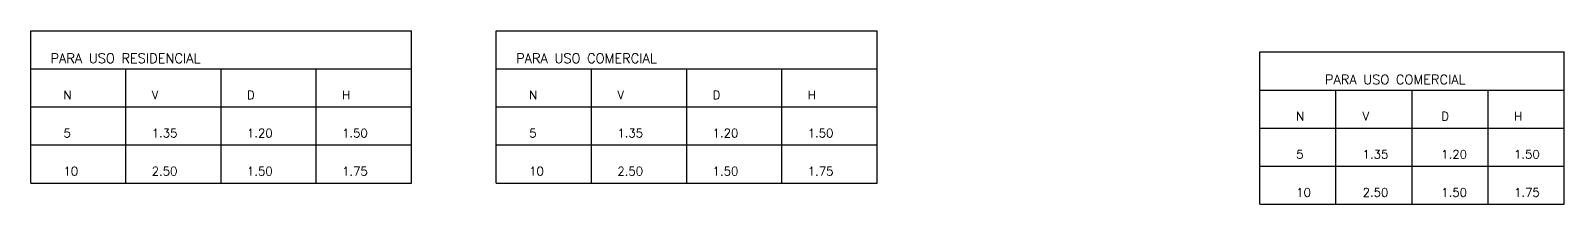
# Model space of a CAD drawing. Extents: x 181 to 3095, y 469 to 1019.
# Drawn here: x 2289 to 3095, y 504 to 595 of the extents above; entities that cross this region are included whole.
import ezdxf

# ---------------------------------------------------------------- set-up
doc = ezdxf.new("R2010")
doc.units = 0
doc.header["$LTSCALE"] = 20
doc.layers.add('LINHAS', color=7, linetype='CONTINUOUS')
doc.layers.add('REG60-100', color=7, linetype='CONTINUOUS')
doc.styles.add('REGUA60', font='simplex.shx')
doc.styles.add('REGUA80', font='simplex.shx')

msp = doc.modelspace()

# ---------------------------------------------------------------- linework, layer by layer
at = {"layer": 'LINHAS'}
for p, q in [((2289.375, 514.949), (2289.375, 594.949)), ((2289.375, 594.949), (2489.375, 594.949)), ((2489.375, 514.949), (2489.375, 594.949)), ((2534.006, 594.949), (2734.006, 594.949)), ((2534.006, 514.949), (2534.006, 594.949)), ((2734.006, 514.949), (2734.006, 594.949)), ((2935.073, 583.8), (3095.073, 583.8)), ((2935.073, 503.8), (2935.073, 583.8)), ((3095.073, 503.8), (3095.073, 583.8)), ((2289.375, 574.949), (2489.375, 574.949)), ((2339.375, 514.949), (2339.375, 574.949)), ((2389.375, 514.949), (2389.375, 574.949)), ((2439.375, 514.949), (2439.375, 574.949)), ((2534.006, 574.949), (2734.006, 574.949)), ((2584.006, 514.949), (2584.006, 574.949)), ((2634.006, 514.949), (2634.006, 574.949)), ((2684.006, 514.949), (2684.006, 574.949)), ((2935.073, 563.8), (3095.073, 563.8)), ((2975.073, 503.8), (2975.073, 563.8)), ((3015.073, 503.8), (3015.073, 563.8)), ((3055.073, 503.8), (3055.073, 563.8)), ((2289.375, 554.949), (2489.375, 554.949)), ((2534.006, 554.949), (2734.006, 554.949)), ((2935.073, 543.8), (3095.073, 543.8)), ((2289.375, 534.949), (2489.375, 534.949)), ((2534.006, 534.949), (2734.006, 534.949)), ((2935.073, 523.8), (3095.073, 523.8)), ((2289.375, 514.949), (2489.375, 514.949)), ((2534.006, 514.949), (2734.006, 514.949)), ((2935.073, 503.8), (3095.073, 503.8))]:
    msp.add_line(p, q, dxfattribs=at)

# ---------------------------------------------------------------- texts
at = {"layer": 'REG60-100'}
for s, height, style, p in [('PARA USO RESIDENCIAL', 5, 'REGUA80', (2299.754, 577.967)), ('PARA USO COMERCIAL', 5, 'REGUA80', (2544.385, 577.967)), ('PARA USO COMERCIAL', 5, 'REGUA80', (2969.27, 566.817)), ('N', 4.5, 'REGUA60', (2306.63, 558.937)), ('V', 4.5, 'REGUA60', (2352.984, 558.937)), ('D', 4.5, 'REGUA60', (2402.984, 558.937)), ('H', 4.5, 'REGUA60', (2452.984, 558.937)), ('N', 4.5, 'REGUA60', (2551.26, 558.937)), ('V', 4.5, 'REGUA60', (2597.614, 558.937)), ('D', 4.5, 'REGUA60', (2647.614, 558.937)), ('H', 4.5, 'REGUA60', (2697.614, 558.937)), ('N', 4.5, 'REGUA60', (2954.21, 547.787)), ('V', 4.5, 'REGUA60', (2989.086, 547.787)), ('D', 4.5, 'REGUA60', (3030.414, 547.787)), ('H', 4.5, 'REGUA60', (3068.681, 547.787)), ('5', 4.5, 'REGUA60', (2306.63, 538.937)), ('1.35', 4.5, 'REGUA60', (2352.984, 538.937)), ('1.20', 4.5, 'REGUA60', (2402.984, 538.937)), ('1.50', 4.5, 'REGUA60', (2452.984, 538.937)), ('5', 4.5, 'REGUA60', (2551.26, 538.937)), ('1.35', 4.5, 'REGUA60', (2597.614, 538.937)), ('1.20', 4.5, 'REGUA60', (2647.614, 538.937)), ('1.50', 4.5, 'REGUA60', (2697.614, 538.937)), ('5', 4.5, 'REGUA60', (2954.21, 527.787)), ('1.35', 4.5, 'REGUA60', (2989.086, 527.787)), ('1.20', 4.5, 'REGUA60', (3030.414, 527.787)), ('1.50', 4.5, 'REGUA60', (3068.681, 527.787)), ('10', 4.5, 'REGUA60', (2306.63, 518.937)), ('2.50', 4.5, 'REGUA60', (2352.984, 518.937)), ('1.50', 4.5, 'REGUA60', (2402.984, 518.937)), ('1.75', 4.5, 'REGUA60', (2452.984, 518.937)), ('10', 4.5, 'REGUA60', (2551.26, 518.937)), ('2.50', 4.5, 'REGUA60', (2597.614, 518.937)), ('1.50', 4.5, 'REGUA60', (2647.614, 518.937)), ('1.75', 4.5, 'REGUA60', (2697.614, 518.937)), ('10', 4.5, 'REGUA60', (2954.21, 507.787)), ('2.50', 4.5, 'REGUA60', (2989.086, 507.787)), ('1.50', 4.5, 'REGUA60', (3030.414, 507.787)), ('1.75', 4.5, 'REGUA60', (3068.681, 507.787))]:
    msp.add_text(s, height=height, dxfattribs=dict(at, style=style)).set_placement(p)

doc.saveas('drawing.dxf')
